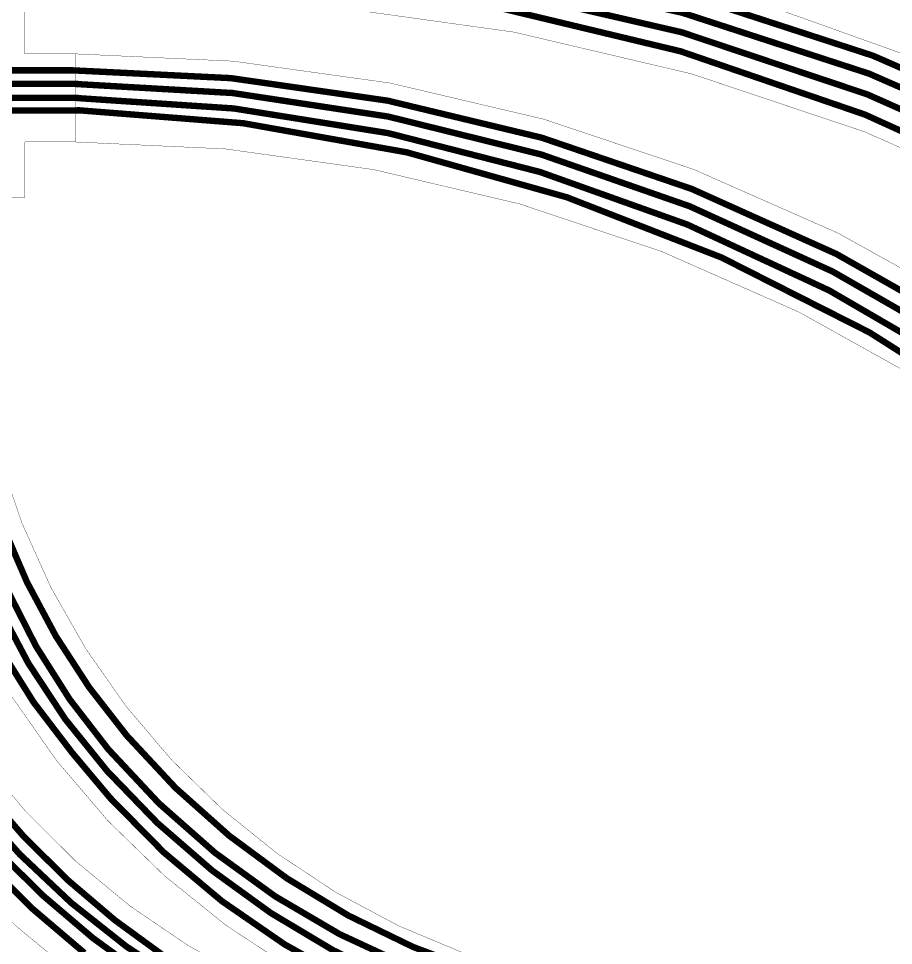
# Model space of a CAD drawing. Header units: millimetres. Extents: x 0 to 13.5, y -0.9 to 3.4.
# Drawn here: x 4.172 to 5.54, y 1.264 to 2.714 of the extents above; entities that cross this region are included whole.
import ezdxf

# ---------------------------------------------------------------- set-up
doc = ezdxf.new("R2010")
doc.units = ezdxf.units.MM
doc.header["$MEASUREMENT"] = 0
for name, color, linetype in [('BottomLayer', 5, 'Continuous'), ('Mechanical1', 6, 'Continuous'), ('Mechanical2', 216, 'Continuous')]:
    doc.layers.add(name, color=color, linetype=linetype)

msp = doc.modelspace()

# ---------------------------------------------------------------- linework, layer by layer
at = {"layer": 'BottomLayer', "const_width": 0.01}
for points in [[(4.2982752, 2.8639156, -0.4064171512129248), (7.5665146, -0.1766376)], [(4.2977294, 2.8349999, -0.4072008048566135), (7.54683, -0.1947778)], [(4.3016071, 2.8121244, -0.4043872902792526), (7.5271721, -0.2263106)], [(4.3037378, 2.7899999, -0.4015309852794678), (7.5074599, -0.257267)], [(4.2565772, 2.6329999, -0.391737490277023), (6.8978277, 0.1753188)], [(4.2611474, 2.6116372, -0.3890253876480184), (6.8779883, 0.1586176)], [(4.2645956, 2.589552, -0.386356155192665), (6.8582739, 0.1361834)], [(4.2646875, 2.5706336, -0.3834124609744083), (6.8387471, 0.1141983)], [(4.2562302, 1.5654476, -0.1634443749988174), (4.0056088, 2.2032611)], [(4.3108467, 1.5369827, -0.170484862368952), (4.0379, 2.2008827)], [(4.3122992, 1.5713524, -0.1644587557779053), (4.0629, 2.1987928)], [(4.34122, 1.5927134, -0.1503416872739451), (4.0813, 2.1978604)], [(5.1130772, 1.172838, -0.1863347216275067), (4.3412202, 1.5927136)], [(4.630942, 1.1054035, -0.1529863076511277), (4.0350774, 1.5773848)], [(4.3229642, 1.3036336, -0.07537493902645943), (4.0593858, 1.5851202)], [(4.2754159, 1.2523216, -0.07536116418811876), (3.9852518, 1.562025)], [(4.2882921, 1.2759244, -0.0753469810649547), (4.0093407, 1.5736446)], [(5.0027418, 1.16585, -0.1693173855752637), (4.3122993, 1.5713525)], [(4.9804913, 1.1362963, -0.1549082389071821), (4.3108467, 1.5369827)], [(5.0300613, 1.0952942, -0.1665585810993995), (4.3157551, 1.4945567)], [(4.6544673, 1.1148085, -0.07514289758155944), (4.3229642, 1.3036336)], [(4.6150828, 1.0901557, -0.0754402978349236), (4.288292, 1.2759242)]]:
    msp.add_lwpolyline(points, format="xyb", dxfattribs=at)
for points in [[(3.969, 2.633), (4.2565773, 2.633)], [(3.9634, 2.612), (4.2639, 2.612)], [(3.9551, 2.59), (4.2646, 2.59)], [(3.9348, 2.57), (4.2661, 2.57)], [(4.2562301, 1.5654475), (4.2562611, 1.5654108)], [(4.2562611, 1.5654108), (4.3156481, 1.4946757)], [(4.3156481, 1.4946757), (4.3157551, 1.4945567)]]:
    msp.add_lwpolyline(points, dxfattribs=at)
at = {"layer": 'BottomLayer', "const_width": 0.005}
for points in [[(4.2540772, 2.6329999, 1), (4.2590772, 2.6329999, 1)], [(4.2540773, 2.633, 1), (4.2590773, 2.633, 1)], [(4.2586474, 2.6116372, 1), (4.2636474, 2.6116372, 1)], [(4.2614, 2.612, 1), (4.2664, 2.612, 1)], [(4.2620956, 2.589552, 1), (4.2670956, 2.589552, 1)], [(4.2621, 2.59, 1), (4.2671, 2.59, 1)], [(4.2621875, 2.5706336, 1), (4.2671875, 2.5706336, 1)], [(4.2636, 2.57, 1), (4.2686, 2.57, 1)], [(4.33872, 1.5927134, 1), (4.34372, 1.5927134, 1)], [(4.3387202, 1.5927136, 1), (4.3437202, 1.5927136, 1)], [(4.2537301, 1.5654475, 1), (4.2587301, 1.5654475, 1)], [(4.2537302, 1.5654476, 1), (4.2587302, 1.5654476, 1)], [(4.2537611, 1.5654108, 1), (4.2587611, 1.5654108, 1)], [(4.2537611, 1.5654108, 1), (4.2587611, 1.5654108, 1)], [(4.3097992, 1.5713524, 1), (4.3147992, 1.5713524, 1)], [(4.3097993, 1.5713525, 1), (4.3147993, 1.5713525, 1)], [(4.3083467, 1.5369827, 1), (4.3133467, 1.5369827, 1)], [(4.3083467, 1.5369827, 1), (4.3133467, 1.5369827, 1)], [(4.3131481, 1.4946757, 1), (4.3181481, 1.4946757, 1)], [(4.3131481, 1.4946757, 1), (4.3181481, 1.4946757, 1)], [(4.3132551, 1.4945567, 1), (4.3182551, 1.4945567, 1)], [(4.3132551, 1.4945567, 1), (4.3182551, 1.4945567, 1)], [(4.3204642, 1.3036336, 1), (4.3254642, 1.3036336, 1)], [(4.3204642, 1.3036336, 1), (4.3254642, 1.3036336, 1)], [(4.285792, 1.2759242, 1), (4.290792, 1.2759242, 1)], [(4.2857921, 1.2759244, 1), (4.2907921, 1.2759244, 1)]]:
    msp.add_lwpolyline(points, format="xyb", close=True, dxfattribs=at)
at = {"layer": 'Mechanical1', "const_width": 0.0005}
for points in [[(4.3792006, 2.8831376, -0.4142135623730951), (7.6061333, -0.3437951)], [(4.3792006, 2.7453424, -0.4142135623730951), (7.4683381, -0.3437951)], [(4.2610903, 2.6587282, -0.4142135623730951), (6.9366201, -0.0168016)], [(4.2610903, 2.5209329, -0.4142135623730951), (6.7988248, -0.0168016)], [(5.0590742, 1.0606752, -0.3676954801461659), (3.9579407, 2.3555786)], [(5.0812167, 1.1966798, -0.3676954801461659), (4.095736, 2.3555786)], [(4.5856495, 1.0377675, -0.3106669974749126), (3.7335313, 2.2768384)], [(4.6349563, 1.166439, -0.3106669974749126), (3.8713265, 2.2768384)]]:
    msp.add_lwpolyline(points, format="xyb", dxfattribs=at)
for points in [[(4.1823502, 2.6587282), (4.1823502, 2.7453424)], [(4.1823502, 2.6587282), (4.2610903, 2.6587282)], [(4.2610903, 2.5209329), (4.2610903, 2.6587282)], [(4.1823502, 2.5209329), (4.2610903, 2.5209329)], [(4.1823502, 2.4343188), (4.1823502, 2.5209329)], [(4.095736, 2.4343188), (4.1823502, 2.4343188)]]:
    msp.add_lwpolyline(points, dxfattribs=at)
at = {"layer": 'Mechanical1', "const_width": 0.00025}
for points in [[(4.1822252, 2.6587282, 1), (4.1824752, 2.6587282, 1)], [(4.1822252, 2.6587282, 1), (4.1824752, 2.6587282, 1)], [(4.2609653, 2.6587282, 1), (4.2612153, 2.6587282, 1)], [(4.2609653, 2.6587282, 1), (4.2612153, 2.6587282, 1)], [(4.2609653, 2.6587282, 1), (4.2612153, 2.6587282, 1)], [(4.1822252, 2.5209329, 1), (4.1824752, 2.5209329, 1)], [(4.1822252, 2.5209329, 1), (4.1824752, 2.5209329, 1)], [(4.2609653, 2.5209329, 1), (4.2612153, 2.5209329, 1)], [(4.2609653, 2.5209329, 1), (4.2612153, 2.5209329, 1)], [(4.2609653, 2.5209329, 1), (4.2612153, 2.5209329, 1)], [(4.1822252, 2.4343188, 1), (4.1824752, 2.4343188, 1)], [(4.1822252, 2.4343188, 1), (4.1824752, 2.4343188, 1)]]:
    msp.add_lwpolyline(points, format="xyb", close=True, dxfattribs=at)
at = {"layer": 'Mechanical2', "const_width": 0.0005}
for points in [[(4.3792006, 2.8831376, -0.4142135623730951), (7.6061333, -0.3437951)], [(4.3792006, 2.7453424, -0.4142135623730951), (7.4683381, -0.3437951)], [(4.2610903, 2.6587282, -0.4142135623730951), (6.9366201, -0.0168016)], [(4.2610903, 2.5209329, -0.4142135623730951), (6.7988248, -0.0168016)], [(5.0590742, 1.0606752, -0.3676954801461659), (3.9579407, 2.3555786)], [(5.0812167, 1.1966798, -0.3676954801461659), (4.095736, 2.3555786)], [(4.5856495, 1.0377675, -0.3106669974749126), (3.7335313, 2.2768384)], [(4.6349563, 1.166439, -0.3106669974749126), (3.8713265, 2.2768384)]]:
    msp.add_lwpolyline(points, format="xyb", dxfattribs=at)
for points in [[(4.1823502, 2.6587282), (4.1823502, 2.7453424)], [(4.1823502, 2.6587282), (4.2610903, 2.6587282)], [(4.1823502, 2.5209329), (4.2610903, 2.5209329)], [(4.1823502, 2.4343188), (4.1823502, 2.5209329)], [(4.095736, 2.4343188), (4.1823502, 2.4343188)]]:
    msp.add_lwpolyline(points, dxfattribs=at)
at = {"layer": 'Mechanical2', "const_width": 0.00025}
for points in [[(4.1822252, 2.6587282, 1), (4.1824752, 2.6587282, 1)], [(4.1822252, 2.6587282, 1), (4.1824752, 2.6587282, 1)], [(4.2609653, 2.6587282, 1), (4.2612153, 2.6587282, 1)], [(4.2609653, 2.6587282, 1), (4.2612153, 2.6587282, 1)], [(4.1822252, 2.5209329, 1), (4.1824752, 2.5209329, 1)], [(4.1822252, 2.5209329, 1), (4.1824752, 2.5209329, 1)], [(4.2609653, 2.5209329, 1), (4.2612153, 2.5209329, 1)], [(4.2609653, 2.5209329, 1), (4.2612153, 2.5209329, 1)], [(4.1822252, 2.4343188, 1), (4.1824752, 2.4343188, 1)], [(4.1822252, 2.4343188, 1), (4.1824752, 2.4343188, 1)]]:
    msp.add_lwpolyline(points, format="xyb", close=True, dxfattribs=at)

doc.saveas('drawing.dxf')
